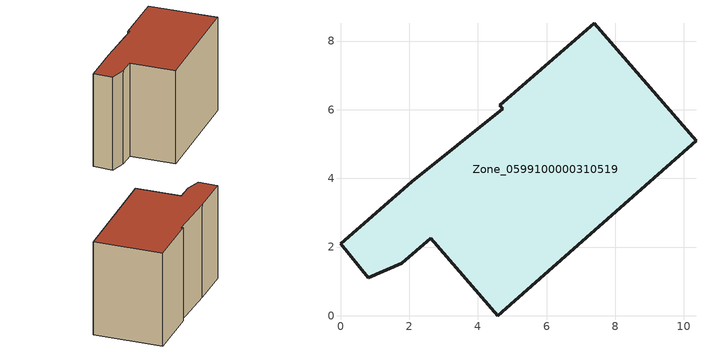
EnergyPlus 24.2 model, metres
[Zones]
Zone_0599100000310519
 floor ground (C_G): 2.08,3.9 4.72,6.03 4.63,6.12 7.38,8.52 10.35,5.1 4.59,0 2.63,2.26 1.79,1.52 0.8,1.1 0,2.1 z0
 wall outside (C_F): 7.38,8.52 4.63,6.12 4.72,6.03 2.08,3.9 0,2.1 0.8,1.1 1.79,1.52 2.63,2.26 4.59,0 10.35,5.1 7.38,8.52 z0:6.35
 roof outside (C_R): 4.72,6.03 2.08,3.9 0,2.1 0.8,1.1 1.79,1.52 2.63,2.26 4.59,0 10.35,5.1 7.38,8.52 4.63,6.12 z6.35
[BUILDING]
Pand.0599100000310519: North Axis=0; Terrain=City; Loads Convergence Tolerance Value=0.04; Temperature Convergence Tolerance Value=0.4; Solar Distribution=FullExterior; Maximum Number of Warmup Days=25; Minimum Number of Warmup Days=1
[Site:Location]
Rotterdam.The.Hague.AP_ZH_NLD Design_Conditions: Latitude=51.96; Longitude=4.45; Time Zone=1; Elevation=-4.5
[SITE:GROUNDTEMPERATURE:BUILDINGSURFACE]
18, 18, 18, 18, 18, 18, 18, 18, 18, 18, 18, 18
[MATERIAL] Thermal Absorptance=0.9; Solar Absorptance=0.7; Visible Absorptance=0.7
Name | Roughness | Thickness | Conductivity | Density | Specific Heat
G.TC.1946 | MediumSmooth | 0.15 | 1 | 540 | 1210
F.TC.1946 | Rough | 0.3 | 0.857143 | 1920 | 840
R.TC.1946 | MediumRough | 0.2 | 0.909091 | 1500 | 1000
[CONSTRUCTION]
C_G: G.TC.1946
C_F: F.TC.1946
C_R: R.TC.1946
[ZONE]
Zone_0599100000310519: Type=1; Multiplier=1; Ceiling Height=Autocalculate; Volume=Autocalculate; Floor Area=autocalculate; Part of Total Floor Area=Yes
[ZONEINFILTRATION:DESIGNFLOWRATE]
Infil_Zone_0599100000310519: Zone or ZoneList or Space or SpaceList=Zone_0599100000310519; Schedule=AlwaysOn; Design Flow Rate Calculation Method=Flow/Area; Flow Rate per Floor Area=0.003; Constant Term Coefficient=1; Temperature Term Coefficient=0; Velocity Term Coefficient=0; Velocity Squared Term Coefficient=0
[HVACTEMPLATE:ZONE:IDEALLOADSAIRSYSTEM]
Zone_0599100000310519: Maximum Heating Supply Air Temperature=50; Minimum Cooling Supply Air Temperature=13; Maximum Heating Supply Air Humidity Ratio=0.0156; Minimum Cooling Supply Air Humidity Ratio=0.0077; Heating Limit=NoLimit; Cooling Limit=NoLimit; Dehumidification Control Type=ConstantSensibleHeatRatio; Cooling Sensible Heat Ratio=0.7; Dehumidification Setpoint=60; Humidification Control Type=None; Humidification Setpoint=30; Outdoor Air Method=None; Outdoor Air Flow Rate per Person=0.00944; Outdoor Air Flow Rate per Zone Floor Area=0; Outdoor Air Flow Rate per Zone=0; Demand Controlled Ventilation Type=None; Outdoor Air Economizer Type=NoEconomizer; Heat Recovery Type=None; Sensible Heat Recovery Effectiveness=0.7; Latent Heat Recovery Effectiveness=0.65
[ZONECONTROL:THERMOSTAT]
ThermostatControl_Zone_0599100000310519: Zone or ZoneList=Zone_0599100000310519; Control Type Schedule=DualSetpointControlType; Control 1=Thermostat_Zone_0599100000310519; Temperature Difference Between Cutout And Setpoint=0
[THERMOSTATSETPOINT:DUALSETPOINT]
Thermostat_Zone_0599100000310519: Heating Setpoint Temperature Schedule=HeatingSetpoint_Zone_0599100000310519; Cooling Setpoint Temperature Schedule=CoolingSetpoint_Zone_0599100000310519
[SCHEDULE:COMPACT]
HeatingSetpoint_Zone_0599100000310519: Through: 12/31, For: AllDays, Until: 24:00, 21
CoolingSetpoint_Zone_0599100000310519: Through: 12/31, For: AllDays, Until: 24:00, 24
DualSetpointControlType: Through: 12/31, For: AllDays, Until: 24:00, 4
AlwaysOn: Through: 12/31, For: AllDays, Until: 24:00, 1
